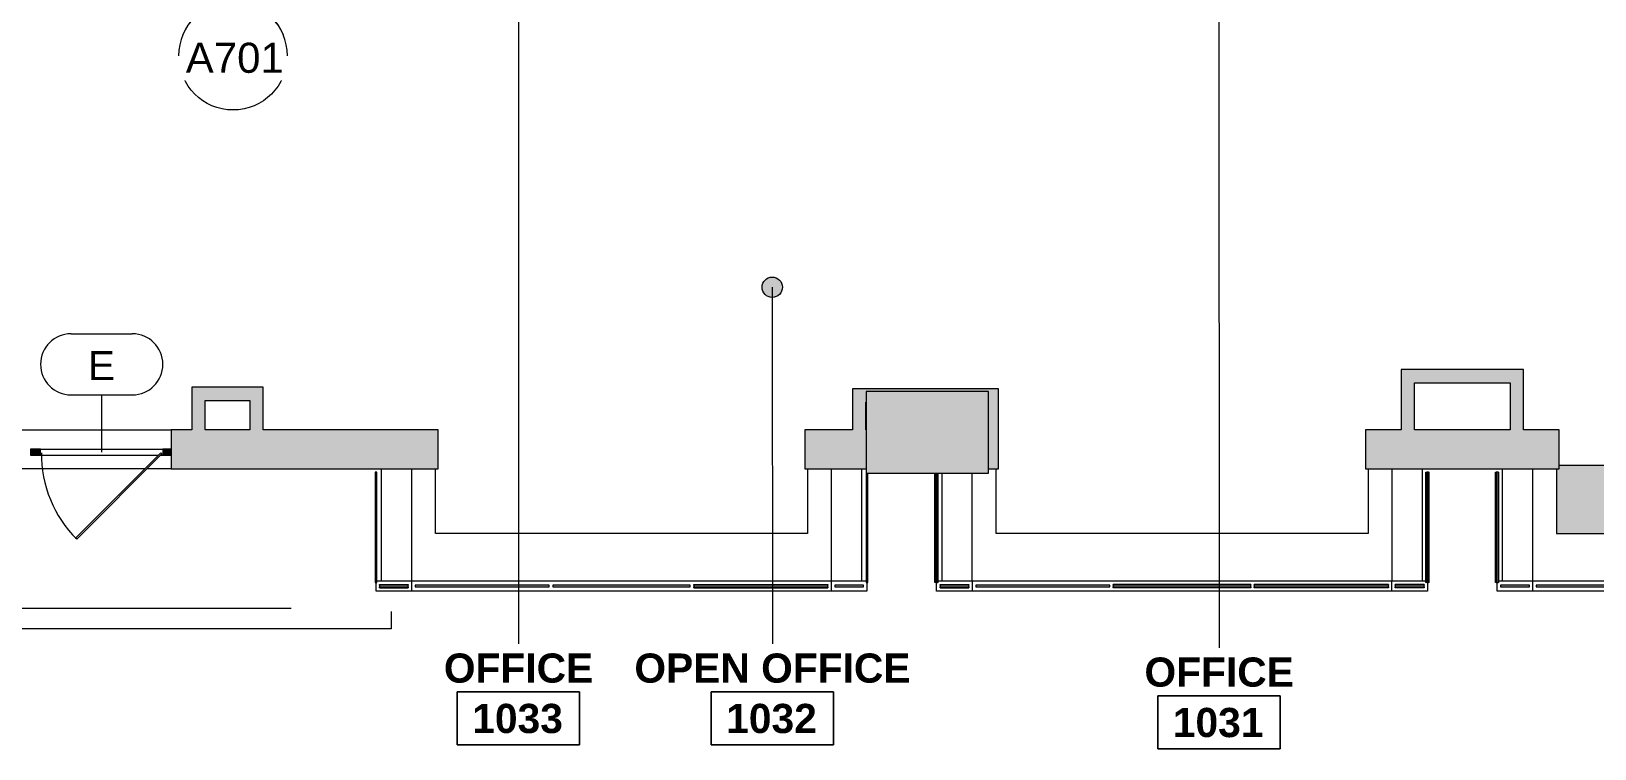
# Model space of a CAD drawing. Header units: inches. Extents: x 920 to 3811, y -644 to 2589.
# Drawn here: x 2504.2 to 2964.4, y 1258.5 to 1469.6 of the extents above; entities that cross this region are included whole.
import ezdxf

# ---------------------------------------------------------------- set-up
doc = ezdxf.new("R2010")
doc.units = ezdxf.units.IN
doc.header["$MEASUREMENT"] = 0
for name, color, linetype, lineweight in [('A-AREA-IDEN', 2, 'Continuous', 9), ('A-DETL', 90, 'Continuous', 9), ('A-DOOR', 31, 'Continuous', 13), ('A-DOOR-IDEN', 31, 'Continuous', 9), ('A-GENM', 13, 'Continuous', 13), ('A-GLAZ-CURT', 52, 'Continuous', 13), ('A-GLAZ-CWMG', 51, 'Continuous', 13), ('A-WALL', 113, 'Continuous', 13), ('A-WALL-PATT', 111, 'Continuous', 13), ('G-ANNO-SYMB', 111, 'Continuous', 9), ('Q-CASE', 31, 'Continuous', 9), ('S-COLS', 52, 'Continuous', 13)]:
    doc.layers.add(name, color=color, linetype=linetype, lineweight=lineweight)
doc.styles.add('Arial', font='arial.ttf', dxfattribs={"height": 8.851796})
doc.styles.add('Swis721 Lt BT', font='swissl.ttf', dxfattribs={"height": 8.514638})
doc.styles.add('Swis721 Lt BT_B', font='', dxfattribs={"height": 8.583975})
doc.styles.get('Swis721 Lt BT_B').set_extended_font_data('Swis721 Lt BT', bold=True)

# ---------------------------------------------------------------- blocks, each defined once
blk = doc.blocks.new('Concrete-Rectangular-Column - 24 X 36-4406398-ELEVATION 10 -')
at = {"layer": 'S-COLS'}
blk.add_hatch(color=10, dxfattribs=at).paths.add_polyline_path([(12, 4.22), (12, 18), (-12, 18), (-12, -18), (12, -18)], flags=0)
at = {"layer": 'S-COLS', "color": 8, "lineweight": 20}
for p, q in [((12, 18), (-12, 18)), ((-12, 18), (-12, -18)), ((12, -18), (12, 18)), ((-12, -18), (12, -18))]:
    blk.add_line(p, q, dxfattribs=at)
blk = doc.blocks.new('Glass_Single - Type 1-5954020-ELEVATION 10 -')
at = {"layer": 'A-DOOR', "color": 8, "lineweight": 20}
for p, q in [((-17.75, 0.5), (7.35, 25.6)), ((7.71, 25.25), (-17.4, 0.15)), ((7.35, 25.6), (7.71, 25.25)), ((-17.4, 0.15), (-17.75, 0.5))]:
    blk.add_line(p, q, dxfattribs=at)
at = {"layer": 'A-DOOR', "color": 55}
blk.add_arc((-17.75, 0.5), 35.5, 359.5, 45, dxfattribs=at)
blk = doc.blocks.new('Rectangular Mullion - 2 1_2_ x 1 3_4_-4405861-ELEVATION 10 -')
at = {"layer": 'A-GLAZ-CWMG', "color": 55}
for p, q in [((4882.96, 1346.61), (4918.96, 1346.61)), ((4882.96, 1344.86), (4917.62, 1344.86)), ((4918.33, 1344.86), (4918.96, 1344.86))]:
    blk.add_line(p, q, dxfattribs=at)
blk = doc.blocks.new('Rectangular Mullion - 2 1_2_ x 1 3_4_-4406020-ELEVATION 10 -')
at = {"layer": 'A-GLAZ-CWMG'}
blk.add_hatch(color=10, dxfattribs=at).paths.add_polyline_path([(0, -0.88), (0, 0.88), (-2.5, 0.88), (-2.5, -0.88)], flags=0)
at = {"layer": 'A-GLAZ-CWMG', "color": 8, "lineweight": 20}
for p, q in [((0, 0.88), (-2.5, 0.88)), ((-2.5, 0.88), (-2.5, -0.88)), ((0, -0.88), (0, 0.88)), ((-2.5, -0.88), (0, -0.88))]:
    blk.add_line(p, q, dxfattribs=at)
blk = doc.blocks.new('Rectangular Mullion - 3_ x 1 3_4_-4406015-ELEVATION 10 -')
at = {"layer": 'A-GLAZ-CWMG'}
blk.add_hatch(color=10, dxfattribs=at).paths.add_polyline_path([(-1.5, -0.88), (-1.5, 0.88), (1.5, 0.88), (1.5, -0.88)], flags=0)
at = {"layer": 'A-GLAZ-CWMG', "color": 8, "lineweight": 20}
for p, q in [((-1.5, 0.88), (1.5, 0.88)), ((-1.5, -0.88), (-1.5, 0.88)), ((1.5, 0.88), (1.5, -0.88)), ((1.5, -0.88), (-1.5, -0.88))]:
    blk.add_line(p, q, dxfattribs=at)
blk = doc.blocks.new('Window Alcove Bench - Window Alcove Bench-4408401-ELEVATION 10 -')
at = {"layer": 'A-GENM', "color": 55}
for p, q in [((-70.75, 16.5), (-70.75, -16.5)), ((-61.75, -16.5), (-61.75, 16.5)), ((-54.75, -2.5), (-54.75, 16.5)), ((54.75, 16.5), (54.75, -2.5)), ((61.75, 16.5), (61.75, -16.5)), ((70.75, -16.5), (70.75, 16.5)), ((54.75, -2.5), (-54.75, -2.5)), ((-70.75, -16.5), (-61.75, -16.5)), ((-61.75, -16.5), (61.75, -16.5)), ((61.75, -16.5), (70.75, -16.5))]:
    blk.add_line(p, q, dxfattribs=at)
blk = doc.blocks.new('Window Alcove Bench - Window Alcove Bench-V3-ELEVATION 10 -')
at = {"layer": 'A-GENM', "color": 55}
for p, q in [((-70.75, 15.25), (-70.75, -16.5)), ((-61.75, -16.5), (-61.75, 15.25)), ((-54.75, -2.5), (-54.75, 16.5)), ((54.75, 16.5), (54.75, -2.5)), ((61.75, 16.5), (61.75, -16.5)), ((70.75, -16.5), (70.75, 16.5)), ((54.75, -2.5), (-54.75, -2.5)), ((-70.75, -16.5), (-61.75, -16.5)), ((-61.75, -16.5), (61.75, -16.5)), ((61.75, -16.5), (70.75, -16.5))]:
    blk.add_line(p, q, dxfattribs=at)
blk = doc.blocks.new('Window Alcove Bench - Window Alcove Bench-V4-ELEVATION 10 -')
at = {"layer": 'A-GENM', "color": 55}
for p, q in [((-70.75, 16.5), (-70.75, -16.5)), ((-61.75, -16.5), (-61.75, 16.5)), ((61.75, 16.5), (61.75, -16.5)), ((70.75, -16.5), (70.75, 16.5)), ((-70.75, -16.5), (-61.75, -16.5)), ((-61.75, -16.5), (61.75, -16.5)), ((61.75, -16.5), (70.75, -16.5))]:
    blk.add_line(p, q, dxfattribs=at)
blk = doc.blocks.new('System Panel - Glazed-4413630-ELEVATION 10 -')
at = {"layer": 'A-GLAZ-CURT'}
blk.add_hatch(color=10, dxfattribs=at).paths.add_polyline_path([(4.25, -0.25), (4.23, 0.25), (-4.25, 0.25), (-4.25, -0.25), (4.09, -0.25)], flags=0)
at = {"layer": 'A-GLAZ-CURT', "color": 8, "lineweight": 20}
for p, q in [((4.25, 0.25), (-4.25, 0.25)), ((-4.25, 0.25), (-4.25, -0.25)), ((4.25, -0.25), (4.25, 0.25)), ((-4.25, -0.25), (4.25, -0.25))]:
    blk.add_line(p, q, dxfattribs=at)
blk = doc.blocks.new('System Panel - Glazed-4413646-ELEVATION 10 -')
at = {"layer": 'A-GLAZ-CURT'}
blk.add_hatch(color=10, dxfattribs=at).paths.add_polyline_path([(10.24, -0.25), (16.24, -0.25), (16.24, 0.25), (-16.24, 0.25), (-16.24, -0.25), (7.34, -0.25)], flags=0)
at = {"layer": 'A-GLAZ-CURT', "color": 8, "lineweight": 20}
for p, q in [((16.24, 0.25), (-16.24, 0.25)), ((-16.24, 0.25), (-16.24, -0.25)), ((16.24, -0.25), (16.24, 0.25)), ((-16.24, -0.25), (16.24, -0.25))]:
    blk.add_line(p, q, dxfattribs=at)
blk = doc.blocks.new('System Panel - Glazed-4413607-ELEVATION 10 -')
at = {"layer": 'A-GLAZ-CURT'}
blk.add_hatch(color=10, dxfattribs=at).paths.add_polyline_path([(19.75, 0.25), (-19.75, 0.25), (-19.75, -0.25), (19.75, -0.25)], flags=0)
at = {"layer": 'A-GLAZ-CURT', "color": 8, "lineweight": 20}
for p, q in [((19.75, 0.25), (-19.75, 0.25)), ((-19.75, 0.25), (-19.75, -0.25)), ((19.75, -0.25), (19.75, 0.25)), ((-19.75, -0.25), (19.75, -0.25))]:
    blk.add_line(p, q, dxfattribs=at)
blk = doc.blocks.new('Rectangular Mullion - 1_ Square-V12-ELEVATION 10 -')
at = {"layer": 'A-GLAZ-CWMG', "color": 55}
for p, q in [((5479.21, 1339.85), (5479.46, 1339.85)), ((5479.21, 1307.36), (5479.21, 1339.85)), ((5479.96, 1339.85), (5480.21, 1339.85)), ((5480.21, 1307.36), (5480.21, 1339.85)), ((5479.46, 1307.36), (5479.21, 1307.36)), ((5480.21, 1307.36), (5479.96, 1307.36))]:
    blk.add_line(p, q, dxfattribs=at)
blk = doc.blocks.new('System Panel - Glazed-V8-ELEVATION 10 -')
at = {"layer": 'A-GLAZ-CURT'}
blk.add_hatch(color=10, dxfattribs=at).paths.add_polyline_path([(-19.75, -0.25), (19.75, -0.25), (19.75, 0.25), (-19.75, 0.25)], flags=0)
at = {"layer": 'A-GLAZ-CURT', "color": 8, "lineweight": 20}
for p, q in [((19.75, 0.25), (-19.75, 0.25)), ((-19.75, 0.25), (-19.75, -0.25)), ((19.75, -0.25), (19.75, 0.25)), ((-19.75, -0.25), (19.75, -0.25))]:
    blk.add_line(p, q, dxfattribs=at)
blk = doc.blocks.new('System Panel - Glazed-4413660-ELEVATION 10 -')
at = {"layer": 'A-GLAZ-CURT'}
blk.add_hatch(color=10, dxfattribs=at).paths.add_polyline_path([(-4.25, -0.25), (3.75, -0.25), (3.75, 0), (4.25, 0), (4.25, 0.25), (-4.25, 0.25), (-4.25, 0)], flags=0)
at = {"layer": 'A-GLAZ-CURT', "color": 8, "lineweight": 20}
for p, q in [((4.25, 0.25), (-4.25, 0.25)), ((-4.25, 0.25), (-4.25, -0.25)), ((4.25, -0.25), (4.25, 0.25)), ((-4.25, -0.25), (4.25, -0.25))]:
    blk.add_line(p, q, dxfattribs=at)
blk = doc.blocks.new('System Panel - Glazed-4413676-ELEVATION 10 -')
at = {"layer": 'A-GLAZ-CURT'}
blk.add_hatch(color=10, dxfattribs=at).paths.add_polyline_path([(16.24, -0.25), (16.24, 0.25), (-16.24, 0.25), (-16.24, -0.25), (15.74, -0.25)], flags=0)
at = {"layer": 'A-GLAZ-CURT', "color": 8, "lineweight": 20}
for p, q in [((16.24, 0.25), (-16.24, 0.25)), ((-16.24, 0.25), (-16.24, -0.25)), ((16.24, -0.25), (16.24, 0.25)), ((-16.24, -0.25), (16.24, -0.25))]:
    blk.add_line(p, q, dxfattribs=at)
blk = doc.blocks.new('System Panel - Glazed-V13-ELEVATION 10 -')
at = {"layer": 'A-GLAZ-CURT'}
blk.add_hatch(color=10, dxfattribs=at).paths.add_polyline_path([(16.24, 0.25), (-16.01, 0.25), (-16.01, -0.25), (16.24, -0.25)], flags=0)
at = {"layer": 'A-GLAZ-CURT', "color": 8, "lineweight": 20}
for p, q in [((16.24, 0.25), (-16.01, 0.25)), ((16.24, -0.25), (16.24, 0.25)), ((-16.01, -0.25), (16.24, -0.25))]:
    blk.add_line(p, q, dxfattribs=at)
blk = doc.blocks.new('System Panel - Glazed-4416019-ELEVATION 10 -')
at = {"layer": 'A-GLAZ-CURT'}
blk.add_hatch(color=10, dxfattribs=at).paths.add_polyline_path([(-20.25, 0.25), (-20.25, -0.25), (20.25, -0.25), (20.25, 0.25), (0.3, 0.25)], flags=0)
at = {"layer": 'A-GLAZ-CURT', "color": 8, "lineweight": 20}
for p, q in [((20.25, 0.25), (-20.25, 0.25)), ((-20.25, 0.25), (-20.25, -0.25)), ((20.25, -0.25), (20.25, 0.25)), ((-20.25, -0.25), (20.25, -0.25))]:
    blk.add_line(p, q, dxfattribs=at)
blk = doc.blocks.new('Rectangular Mullion - 1_ Square-4415994-ELEVATION 10 -')
at = {"layer": 'A-GLAZ-CWMG', "color": 55}
for p, q in [((6262.44, 1802.53), (6262.69, 1802.53)), ((6262.44, 1802.53), (6262.44, 1763.03)), ((6263.19, 1802.53), (6263.44, 1802.53)), ((6263.44, 1802.53), (6263.44, 1763.03)), ((6262.69, 1763.03), (6262.44, 1763.03)), ((6263.44, 1763.03), (6263.19, 1763.03))]:
    blk.add_line(p, q, dxfattribs=at)
blk = doc.blocks.new('Rectangular Mullion - 1_ Square-4416000-ELEVATION 10 -')
at = {"layer": 'A-GLAZ-CWMG', "color": 55}
for p, q in [((6262.44, 1844.03), (6262.69, 1844.03)), ((6262.44, 1844.03), (6262.44, 1803.53)), ((6263.19, 1844.03), (6263.44, 1844.03)), ((6263.44, 1844.03), (6263.44, 1803.53)), ((6262.69, 1803.53), (6262.44, 1803.53)), ((6263.44, 1803.53), (6263.19, 1803.53))]:
    blk.add_line(p, q, dxfattribs=at)
blk = doc.blocks.new('Rectangular Mullion - 1_ Square-4416007-ELEVATION 10 -')
at = {"layer": 'A-GLAZ-CWMG', "color": 55}
for p, q in [((6262.44, 1895.03), (6262.69, 1895.03)), ((6262.44, 1895.03), (6262.44, 1886.53)), ((6263.19, 1895.03), (6263.44, 1895.03)), ((6263.44, 1895.03), (6263.44, 1886.53)), ((6262.69, 1886.53), (6262.44, 1886.53)), ((6263.44, 1886.53), (6263.19, 1886.53))]:
    blk.add_line(p, q, dxfattribs=at)
blk = doc.blocks.new('Rectangular Mullion - 1_ Square-V11-ELEVATION 10 -')
at = {"layer": 'A-GLAZ-CWMG', "color": 55}
for p, q in [((5788.71, 1339.85), (5788.96, 1339.85)), ((5788.71, 1307.36), (5788.71, 1339.85)), ((5789.46, 1339.85), (5789.71, 1339.85)), ((5789.71, 1307.36), (5789.71, 1339.85)), ((5788.96, 1307.36), (5788.71, 1307.36)), ((5789.71, 1307.36), (5789.46, 1307.36))]:
    blk.add_line(p, q, dxfattribs=at)
blk = doc.blocks.new('Rectangular Mullion - 1_ Square-V14-ELEVATION 10 -')
at = {"layer": 'A-GLAZ-CWMG', "color": 55}
for p, q in [((5315.71, 1306.61), (5315.71, 1306.86)), ((5315.71, 1306.86), (5324.21, 1306.86)), ((5315.71, 1305.86), (5315.71, 1306.11)), ((5315.71, 1305.86), (5324.21, 1305.86)), ((5324.21, 1306.86), (5324.21, 1306.61)), ((5324.21, 1306.11), (5324.21, 1305.86))]:
    blk.add_line(p, q, dxfattribs=at)
blk = doc.blocks.new('Rectangular Mullion - 1_ Square-V15-ELEVATION 10 -')
at = {"layer": 'A-GLAZ-CWMG', "color": 55}
for p, q in [((5314.21, 1307.36), (5314.21, 1339.61)), ((5315.21, 1307.36), (5315.21, 1339.61)), ((5314.46, 1307.36), (5314.21, 1307.36)), ((5315.21, 1307.36), (5314.96, 1307.36))]:
    blk.add_line(p, q, dxfattribs=at)
blk = doc.blocks.new('System Panel - Glazed-V16-ELEVATION 10 -')
at = {"layer": 'A-GLAZ-CURT'}
blk.add_hatch(color=10, dxfattribs=at).paths.add_polyline_path([(16.24, -0.25), (16.24, 0.25), (-16.01, 0.25), (-16.01, -0.21), (15.74, -0.25)], flags=0)
at = {"layer": 'A-GLAZ-CURT', "color": 8, "lineweight": 20}
for p, q in [((16.24, 0.25), (-16.01, 0.25)), ((16.24, -0.25), (16.24, 0.25)), ((-16.24, -0.25), (16.24, -0.25))]:
    blk.add_line(p, q, dxfattribs=at)
blk = doc.blocks.new('System Panel - Glazed-4413608-ELEVATION 10 -')
at = {"layer": 'A-GLAZ-CURT'}
blk.add_hatch(color=10, dxfattribs=at).paths.add_polyline_path([(20.25, -0.25), (20.25, 0.25), (-20.25, 0.25), (-20.25, -0.25), (10.53, -0.25)], flags=0)
at = {"layer": 'A-GLAZ-CURT', "color": 8, "lineweight": 20}
for p, q in [((20.25, 0.25), (-20.25, 0.25)), ((-20.25, 0.25), (-20.25, -0.25)), ((20.25, -0.25), (20.25, 0.25)), ((-20.25, -0.25), (20.25, -0.25))]:
    blk.add_line(p, q, dxfattribs=at)
blk = doc.blocks.new('Rectangular Mullion - 1_ Square-4413595-ELEVATION 10 -')
at = {"layer": 'A-GLAZ-CWMG', "color": 55}
for p, q in [((6262.44, 2049.53), (6262.69, 2049.53)), ((6262.44, 2010.03), (6262.44, 2049.53)), ((6263.19, 2049.53), (6263.44, 2049.53)), ((6263.44, 2010.03), (6263.44, 2049.53)), ((6262.69, 2010.03), (6262.44, 2010.03)), ((6263.44, 2010.03), (6263.19, 2010.03))]:
    blk.add_line(p, q, dxfattribs=at)
blk = doc.blocks.new('Rectangular Mullion - 1_ Square-4413627-ELEVATION 10 -')
at = {"layer": 'A-GLAZ-CWMG', "color": 55}
for p, q in [((6262.44, 1926.03), (6262.69, 1926.03)), ((6262.44, 1917.53), (6262.44, 1926.03)), ((6263.19, 1926.03), (6263.44, 1926.03)), ((6263.44, 1917.53), (6263.44, 1926.03)), ((6262.69, 1917.53), (6262.44, 1917.53)), ((6263.44, 1917.53), (6263.19, 1917.53))]:
    blk.add_line(p, q, dxfattribs=at)
blk = doc.blocks.new('CW Benchtop - 35_75_d x1_25_ x24_75_h-5047231-ELEVATION 10 -')
at = {"layer": 'Q-CASE'}
blk.add_hatch(color=50, dxfattribs=at).paths.add_polyline_path([(0, -20), (109.5, -20), (109.5, -1), (108.75, -1), (108.75, 0), (0.75, 0), (0.75, -1), (0, -1)], flags=0)
for p, q in [((0, -1), (0, -20)), ((0, -1), (0, -20)), ((108.75, 0), (0.75, 0)), ((108.75, 0), (0.75, 0)), ((109.5, -20), (109.5, -1)), ((109.5, -20), (109.5, -1)), ((0, -20), (109.5, -20)), ((0, -20), (109.5, -20))]:
    blk.add_line(p, q, dxfattribs=at)
blk = doc.blocks.new('Door Tag - Door Tag-41184-ELEVATION 10 -')
at = {"layer": 'A-DOOR-IDEN'}
for p, q in [((-0.09375, 0.09375), (0.09375, 0.09375)), ((-0.09375, -0.09375), (0.09375, -0.09375))]:
    blk.add_line(p, q, dxfattribs=at)
for centre, start, end in [((-0.09375, 0), 90, 270), ((0.09375, 0), 270, 90)]:
    blk.add_arc(centre, 0.09375, start, end, dxfattribs=at)
blk = doc.blocks.new('OTJ_ Room Tag - Room Name _ Number-360227-ELEVATION 10 -')
at = {"layer": 'A-AREA-IDEN'}
for p, q in [((-0.1881, -0.1636), (-0.1881, -0.0018)), ((-0.1881, -0.0018), (0.1869, -0.0018)), ((0.1869, -0.0018), (-0.1881, -0.0018)), ((-0.1881, -0.0018), (-0.1881, -0.1636)), ((0.1869, -0.0018), (0.1869, -0.1636)), ((0.1869, -0.1636), (0.1869, -0.0018)), ((0.1869, -0.1636), (-0.1881, -0.1636)), ((-0.1881, -0.1636), (0.1869, -0.1636))]:
    blk.add_line(p, q, dxfattribs=at)
blk = doc.blocks.new('Elevation - Filled Arrow 2-347888-ELEVATION 10 -')
at = {"layer": 'G-ANNO-SYMB'}
blk.add_circle((0, 0), 0.1664, dxfattribs=at)
blk = doc.blocks.new('Elevation - Filled Arrow-151867-ELEVATION 10 -')
at = {"layer": 'G-ANNO-SYMB'}
h = blk.add_hatch(color=256, dxfattribs=at)
edge = h.paths.add_edge_path(flags=0)
edge.add_line((0, 0.2393), (0.1103, 0.1247))
edge.add_arc((-0.0002, -0.0002), 0.1667, 48.498, 130.5571)
edge.add_line((-0.1085, 0.1265), (0, 0.2393))
for p, q in [((0, 0.2393), (-0.1085, 0.1265)), ((-0.1084, 0.1266), (0, 0.2393)), ((0, 0.2393), (-0.1084, 0.1266)), ((0, 0.2393), (0.11, 0.1249)), ((0.1103, 0.1247), (0, 0.2393))]:
    blk.add_line(p, q, dxfattribs=at)
blk.add_arc((-0.0002, -0.0002), 0.1667, 48.498, 130.5571, dxfattribs=at)
blk.add_ellipse((-0.0002, -0.0001), major_axis=(-0.1667, 0), ratio=0.999376, start_param=3.141593, end_param=6.283185, dxfattribs=at)

msp = doc.modelspace()

# ---------------------------------------------------------------- hatches: boundary and pattern name
at = {"layer": 'A-AREA-IDEN'}
h = msp.add_hatch(color=256, dxfattribs=at)
edge = h.paths.add_edge_path(flags=0)
edge.add_arc((2722.32, 1394.27), 3, 0, 360)
at = {"layer": 'A-WALL-PATT', "lineweight": 9}
for points in [[(2939.52, 1366.14), (2939.52, 1370.08), (2907.45, 1370.08), (2907.45, 1366.14), (2911.38, 1366.14)], [(2939.52, 1352.36), (2943.45, 1352.36), (2943.45, 1370.08), (2939.52, 1370.08), (2939.52, 1356.67)], [(2551.45, 1360.93), (2568.52, 1360.93), (2568.52, 1364.86), (2551.45, 1364.86), (2551.45, 1361.57)], [(2568.52, 1352.36), (2572.45, 1352.36), (2572.45, 1364.86), (2568.52, 1364.86), (2568.52, 1360.93)], [(2749.88, 1352.36), (2749.88, 1364.36), (2745.95, 1364.36), (2745.95, 1352.36), (2748.7, 1352.36)], [(2749.88, 1360.43), (2749.98, 1360.43), (2749.98, 1363.61), (2785.98, 1363.61), (2785.98, 1360.43), (2788.95, 1360.43), (2788.95, 1364.36), (2749.88, 1364.36), (2749.88, 1361.57)], [(2911.38, 1352.36), (2911.38, 1366.14), (2907.45, 1366.14), (2907.45, 1352.36)], [(2555.38, 1352.36), (2555.38, 1360.93), (2551.45, 1360.93), (2551.45, 1352.36)], [(2785.98, 1352.36), (2788.95, 1352.36), (2788.95, 1360.43), (2785.98, 1360.43)], [(2953.95, 1340.86), (2953.95, 1352.36), (2896.95, 1352.36), (2896.95, 1340.86), (2953.2, 1340.86)]]:
    msp.add_hatch(color=7, dxfattribs=at).paths.add_polyline_path(points, flags=0)
h = msp.add_hatch(color=7, dxfattribs=at)
h.paths.add_polyline_path([(2623.2, 1340.86), (2623.95, 1340.86), (2623.95, 1352.36), (2545.45, 1352.36), (2545.45, 1340.86), (2607.2, 1340.86)], flags=0)
h.paths.add_polyline_path([(2379.59, 1340.86), (2475.45, 1340.86), (2475.45, 1352.36), (2377.45, 1352.36), (2377.45, 1340.86), (2378.97, 1340.86)], flags=0)
h.paths.add_polyline_path([(2272.96, 1340.86), (2307.45, 1340.86), (2307.45, 1352.36), (2267.21, 1352.36), (2267.21, 1340.86)], flags=0)
h = msp.add_hatch(color=7, dxfattribs=at)
h.paths.add_polyline_path([(2788.95, 1340.86), (2788.95, 1352.36), (2785.98, 1352.36), (2785.98, 1340.86), (2788.29, 1340.86)], flags=0)
h.paths.add_polyline_path([(2749.98, 1340.86), (2749.98, 1352.36), (2731.95, 1352.36), (2731.95, 1340.86), (2748.7, 1340.86)], flags=0)

# ---------------------------------------------------------------- linework, layer by layer
at = {"layer": 'A-AREA-IDEN'}
for p, q in [((2647.65, 1541.69), (2647.65, 1289.37)), ((2853.79, 1534.03), (2853.86, 1288.18)), ((2722.32, 1394.27), (2722.38, 1289.37))]:
    msp.add_line(p, q, dxfattribs=at)
msp.add_circle((2722.32, 1394.27), 3, dxfattribs=at)
at = {"layer": 'A-DETL', "color": 55, "lineweight": 13}
for p, q in [((2580.7, 1299.78), (2272.96, 1299.78)), ((2610.2, 1298.86), (2610.2, 1293.78)), ((2610.2, 1293.78), (2272.96, 1293.78))]:
    msp.add_line(p, q, dxfattribs=at)
at = {"layer": 'A-DOOR-IDEN'}
msp.add_line((2524.95, 1345.74), (2524.95, 1362.6), dxfattribs=at)
at = {"layer": 'A-WALL', "color": 8, "lineweight": 20}
for p, q in [((2943.45, 1370.08), (2907.45, 1370.08)), ((2907.45, 1370.08), (2907.45, 1352.36)), ((2943.45, 1352.36), (2943.45, 1370.08)), ((2572.45, 1364.86), (2551.45, 1364.86)), ((2551.45, 1364.86), (2551.45, 1352.36)), ((2572.45, 1352.36), (2572.45, 1364.86)), ((2745.95, 1364.36), (2745.95, 1352.36)), ((2788.95, 1364.36), (2745.95, 1364.36)), ((2788.95, 1340.86), (2788.95, 1364.36)), ((2911.38, 1366.14), (2939.52, 1366.14)), ((2911.38, 1352.36), (2911.38, 1366.14)), ((2939.52, 1366.14), (2939.52, 1352.36)), ((2555.38, 1360.93), (2568.52, 1360.93)), ((2555.38, 1352.36), (2555.38, 1360.93)), ((2568.52, 1360.93), (2568.52, 1352.36)), ((2749.88, 1352.36), (2749.88, 1360.43)), ((2749.88, 1360.43), (2749.98, 1360.43)), ((2551.45, 1352.36), (2545.45, 1352.36)), ((2545.45, 1352.36), (2545.45, 1340.86)), ((2568.52, 1352.36), (2555.38, 1352.36)), ((2623.95, 1352.36), (2572.45, 1352.36)), ((2623.95, 1340.86), (2623.95, 1352.36)), ((2745.95, 1352.36), (2731.95, 1352.36)), ((2731.95, 1352.36), (2731.95, 1340.86)), ((2749.98, 1352.36), (2749.88, 1352.36)), ((2907.45, 1352.36), (2896.95, 1352.36)), ((2896.95, 1352.36), (2896.95, 1340.86)), ((2939.52, 1352.36), (2911.38, 1352.36)), ((2953.95, 1352.36), (2943.45, 1352.36)), ((2953.95, 1340.86), (2953.95, 1352.36)), ((2545.45, 1340.86), (2623.95, 1340.86)), ((2731.95, 1340.86), (2749.98, 1340.86)), ((2785.98, 1340.86), (2788.95, 1340.86)), ((2896.95, 1340.86), (2953.95, 1340.86))]:
    msp.add_line(p, q, dxfattribs=at)
at = {"layer": 'A-WALL', "color": 55}
for p, q in [((2475.45, 1352.36), (2545.45, 1352.36)), ((2537.62, 1340.86), (2475.45, 1340.86)), ((2545.45, 1340.86), (2538.32, 1340.86)), ((2605.7, 1304.86), (2605.7, 1307.36)), ((2605.95, 1307.86), (2749.95, 1307.86)), ((2616.2, 1304.86), (2616.2, 1307.86)), ((2739.7, 1307.86), (2739.7, 1304.86)), ((2750.2, 1307.36), (2750.2, 1304.86)), ((2770.7, 1304.86), (2770.7, 1307.36)), ((2771.2, 1307.86), (2914.7, 1307.86)), ((2781.2, 1307.86), (2781.2, 1304.86)), ((2904.7, 1304.86), (2904.7, 1307.86)), ((2915.2, 1307.36), (2915.2, 1304.86)), ((2935.7, 1304.86), (2935.7, 1307.36)), ((2936.2, 1307.86), (3079.7, 1307.86)), ((2946.2, 1304.86), (2946.2, 1307.86)), ((2750.2, 1304.86), (2605.7, 1304.86)), ((2915.2, 1304.86), (2770.7, 1304.86)), ((3080.2, 1304.86), (2935.7, 1304.86))]:
    msp.add_line(p, q, dxfattribs=at)

# ---------------------------------------------------------------- block references
at = {"layer": 'A-AREA-IDEN', "xscale": 95.99999999999994, "yscale": 95.99999999999994, "zscale": 95.99999999999994}
for p in [(2647.64, 1275.39), (2722.37, 1275.39), (2853.85, 1274.2)]:
    msp.add_blockref('OTJ_ Room Tag - Room Name _ Number-360227-ELEVATION 10 -', p, dxfattribs=at)
at = {"layer": 'A-DOOR', "color": 55, "rotation": 180}
msp.add_blockref('Glass_Single - Type 1-5954020-ELEVATION 10 -', (2524.95, 1345.74), dxfattribs=at)
at = {"layer": 'A-DOOR-IDEN', "xscale": 95.99999999999994, "yscale": 95.99999999999994, "zscale": 95.99999999999994}
msp.add_blockref('Door Tag - Door Tag-41184-ELEVATION 10 -', (2524.95, 1371.6), dxfattribs=at)
at = {"layer": 'A-GENM', "color": 55}
for name, p in [('Window Alcove Bench - Window Alcove Bench-4408401-ELEVATION 10 -', (2677.95, 1324.36)), ('Window Alcove Bench - Window Alcove Bench-V3-ELEVATION 10 -', (2842.95, 1324.36)), ('Window Alcove Bench - Window Alcove Bench-V4-ELEVATION 10 -', (3007.95, 1324.36))]:
    msp.add_blockref(name, p, dxfattribs=at)
at = {"layer": 'A-GLAZ-CURT', "color": 55}
for name, p, rotation in [('System Panel - Glazed-4413646-ELEVATION 10 -', (2605.7, 1323.6), 270.0000000000002), ('System Panel - Glazed-V16-ELEVATION 10 -', (2750.2, 1323.6), 270.0000000000002), ('System Panel - Glazed-V13-ELEVATION 10 -', (2770.7, 1323.6), 270.0000000000002), ('System Panel - Glazed-4413676-ELEVATION 10 -', (2915.2, 1323.6), 270.0000000000002), ('System Panel - Glazed-4413646-ELEVATION 10 -', (2935.7, 1323.61), 270.0000000000002), ('System Panel - Glazed-4413630-ELEVATION 10 -', (2610.95, 1306.36), 180), ('System Panel - Glazed-4413607-ELEVATION 10 -', (2636.95, 1306.36), 180), ('System Panel - Glazed-4413608-ELEVATION 10 -', (2677.95, 1306.36), 180), ('System Panel - Glazed-4413607-ELEVATION 10 -', (2718.95, 1306.36), 180), ('System Panel - Glazed-4413630-ELEVATION 10 -', (2775.95, 1306.36), 180), ('System Panel - Glazed-4413630-ELEVATION 10 -', (2940.95, 1306.36), 180), ('System Panel - Glazed-4413607-ELEVATION 10 -', (2966.95, 1306.36), 180)]:
    msp.add_blockref(name, p, dxfattribs=dict(at, rotation=rotation))
for name, p in [('System Panel - Glazed-4413660-ELEVATION 10 -', (2744.95, 1306.36)), ('System Panel - Glazed-V8-ELEVATION 10 -', (2801.95, 1306.36)), ('System Panel - Glazed-4416019-ELEVATION 10 -', (2842.95, 1306.36)), ('System Panel - Glazed-V8-ELEVATION 10 -', (2883.95, 1306.36)), ('System Panel - Glazed-4413660-ELEVATION 10 -', (2909.95, 1306.36))]:
    msp.add_blockref(name, p, dxfattribs=at)
at = {"layer": 'A-GLAZ-CWMG', "color": 55, "extrusion": (0, 0, -1)}
msp.add_blockref('Rectangular Mullion - 3_ x 1 3_4_-4406015-ELEVATION 10 -', (-2505.45, 1345.74), dxfattribs=at)
at = {"layer": 'A-GLAZ-CWMG', "color": 55}
for name, p in [('Rectangular Mullion - 2 1_2_ x 1 3_4_-4405861-ELEVATION 10 -', (-2376.01, 0)), ('Rectangular Mullion - 2 1_2_ x 1 3_4_-4406020-ELEVATION 10 -', (2545.45, 1345.74)), ('Rectangular Mullion - 1_ Square-V15-ELEVATION 10 -', (-2544.01, 0)), ('Rectangular Mullion - 1_ Square-V11-ELEVATION 10 -', (-2874.01, 0)), ('Rectangular Mullion - 1_ Square-V12-ELEVATION 10 -', (-2544.01, 0)), ('Rectangular Mullion - 1_ Square-V14-ELEVATION 10 -', (-2544.01, 0))]:
    msp.add_blockref(name, p, dxfattribs=at)
for name, p, rotation in [('Rectangular Mullion - 1_ Square-4413627-ELEVATION 10 -', (689.17, 7569.3), 270), ('Rectangular Mullion - 1_ Square-4413595-ELEVATION 10 -', (689.17, 7569.3), 270.0000000000002), ('Rectangular Mullion - 1_ Square-4416000-ELEVATION 10 -', (1019.17, 7569.3), 270), ('Rectangular Mullion - 1_ Square-4415994-ELEVATION 10 -', (1101.17, 7569.3), 270.0000000000002), ('Rectangular Mullion - 1_ Square-4416007-ELEVATION 10 -', (1019.17, 7569.3), 270)]:
    msp.add_blockref(name, p, dxfattribs=dict(at, rotation=rotation))
at = {"layer": 'G-ANNO-SYMB', "xscale": 95.99999999999994, "yscale": 95.99999999999994, "zscale": 95.99999999999994}
msp.add_blockref('Elevation - Filled Arrow 2-347888-ELEVATION 10 -', (2563.63, 1462.41), dxfattribs=at)
at = {"layer": 'Q-CASE'}
msp.add_blockref('CW Benchtop - 35_75_d x1_25_ x24_75_h-5047231-ELEVATION 10 -', (2953.2, 1341.86), dxfattribs=at)
at = {"layer": 'S-COLS', "color": 55, "rotation": 269.9999999999996}
msp.add_blockref('Concrete-Rectangular-Column - 24 X 36-4406398-ELEVATION 10 -', (2767.98, 1351.61), dxfattribs=at)

# ---------------------------------------------------------------- texts
at = {"layer": 'A-AREA-IDEN', "char_height": 8.584, "attachment_point": 2, "line_spacing_factor": 0.998538, "style": 'Swis721 Lt BT_B'}
for s, insert, width in [('OFFICE', (2647.65, 1286.52), 49.572), ('OPEN OFFICE', (2722.38, 1286.52), 92.016), ('OFFICE', (2853.86, 1285.34), 49.572), ('1033', (2647.37, 1271.7), 30.672), ('1032', (2722.1, 1271.7), 30.672), ('1031', (2853.57, 1270.51), 30.672)]:
    msp.add_mtext(s, dxfattribs=dict(at, insert=insert, width=width))
at = {"layer": 'A-DOOR-IDEN', "insert": (2524.91, 1375.47), "char_height": 8.51, "width": 8.64, "attachment_point": 2, "line_spacing_factor": 1.00667, "style": 'Swis721 Lt BT'}
msp.add_mtext('E', dxfattribs=at)

# ---------------------------------------------------------------- next in the draw order: texts
at = {"layer": 'G-ANNO-SYMB', "insert": (2564.13, 1466.22), "char_height": 8.852, "width": 34.452, "attachment_point": 2, "line_spacing_factor": 0.938532, "style": 'Arial', "bg_fill": 3, "box_fill_scale": 1.25, "bg_fill_color": 0, "bg_fill_transparency": 0}
msp.add_mtext('A701', dxfattribs=at)

# ---------------------------------------------------------------- next in the draw order: block references
at = {"layer": 'G-ANNO-SYMB', "xscale": 95.99999999999994, "yscale": 95.99999999999994, "zscale": 95.99999999999994}
msp.add_blockref('Elevation - Filled Arrow-151867-ELEVATION 10 -', (2563.63, 1462.41), dxfattribs=at)

doc.saveas('drawing.dxf')
